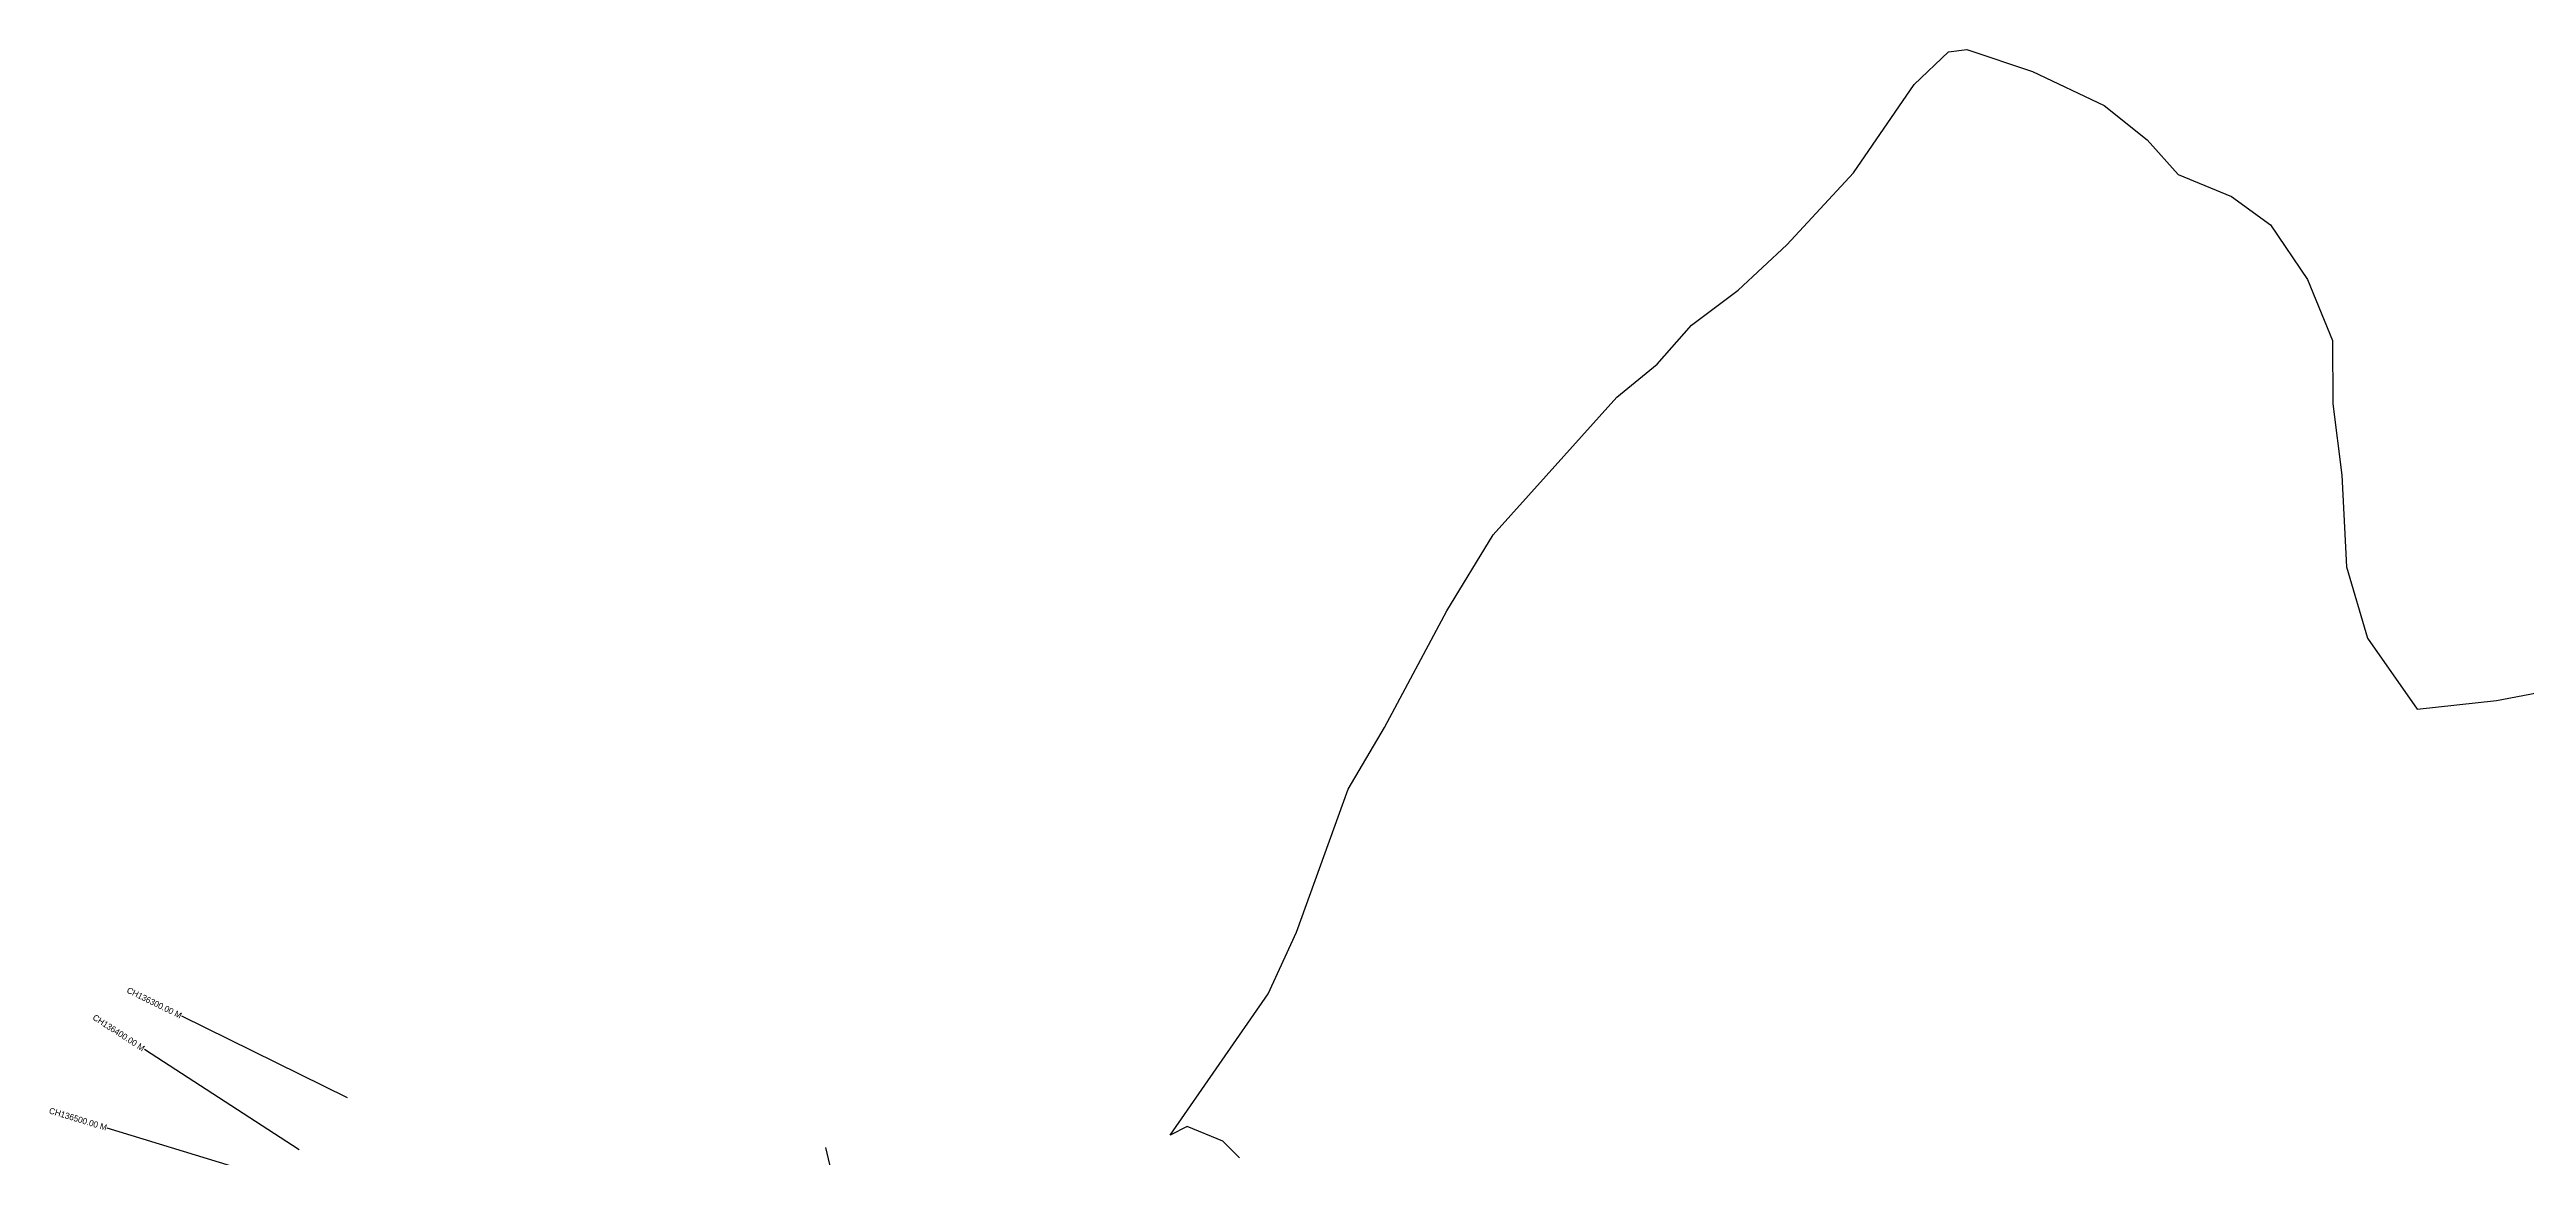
# Model space of a CAD drawing. Header units: metres. Extents: x 267032 to 273863, y 2111090 to 2119954.
# Drawn here: x 267092 to 271120, y 2118152 to 2119954 of the extents above; entities that cross this region are included whole.
import ezdxf
from ezdxf.enums import TextEntityAlignment as Align

# ---------------------------------------------------------------- set-up
doc = ezdxf.new("R2010")
doc.units = ezdxf.units.M
for name, color, linetype in [('CS', 134, 'Continuous'), ('CSMark', 6, 'Continuous'), ('VILLAGE BOUNDRY', 10, 'Continuous')]:
    doc.layers.add(name, color=color, linetype=linetype)

msp = doc.modelspace()

# ---------------------------------------------------------------- linework, layer by layer
at = {"layer": 'CS'}
for p, q in [((267576.6, 2118249.2), (267307.4, 2118381.7)), ((267498.3, 2118164.4), (267246.7, 2118327.8)), ((267473.1, 2118112.2), (267186.3, 2118200)), ((268354.1, 2118168.3), (268422.8, 2117876.3))]:
    msp.add_line(p, q, dxfattribs=at)
at = {"layer": 'VILLAGE BOUNDRY', "color": 3}
msp.add_line((270180.1, 2119950.1), (270209.9, 2119953.7), dxfattribs=at)
for points in [[(269027.4, 2118151.7, 0), (269000.3, 2118178.4, 0), (268941.8, 2118202.6, 0), (268914.6, 2118188.5, 0), (269074, 2118418.3, 0), (269119.7, 2118518.2, 0), (269204.1, 2118751.1, 0), (269263, 2118851.1, 0), (269364.4, 2119041.1, 0), (269439.7, 2119164.4, 0), (269640.4, 2119388.4, 0), (269706.3, 2119442, 0), (269762.2, 2119505.5, 0), (269838.1, 2119562.5, 0), (269917.1, 2119636.1, 0), (270025.7, 2119753.1, 0), (270124.1, 2119896.6, 0), (270180.1, 2119950.1, 0)], [(270209.9, 2119953.7, 0), (270316.4, 2119918, 0), (270432.9, 2119862.5, 0), (270503, 2119806.7, 0), (270553.3, 2119750.6, 0), (270639.8, 2119714.8, 0), (270703.2, 2119668.9, 0), (270763.6, 2119579.8, 0), (270804.2, 2119480.6, 0), (270805, 2119377.7, 0), (270819.2, 2119261.7, 0), (270827, 2119112.4, 0), (270861.1, 2118996.6, 0), (270941.7, 2118881, 0), (271071, 2118895.4, 0), (271273.1, 2118933.5, 0)]]:
    msp.add_polyline3d(points, dxfattribs=at)

# ---------------------------------------------------------------- texts
at = {"layer": 'CSMark'}
for s, rotation, p in [('CH136300.00 M', 333.8034, (267306.5, 2118382.1)), ('CH136400.00 M', 327.003, (267245.8, 2118328.3)), ('CH136500.00 M', 342.9776, (267185.3, 2118200.3))]:
    msp.add_text(s, height=10, rotation=rotation, dxfattribs=at).set_placement(p, align=Align.MIDDLE_RIGHT)

doc.saveas('drawing.dxf')
